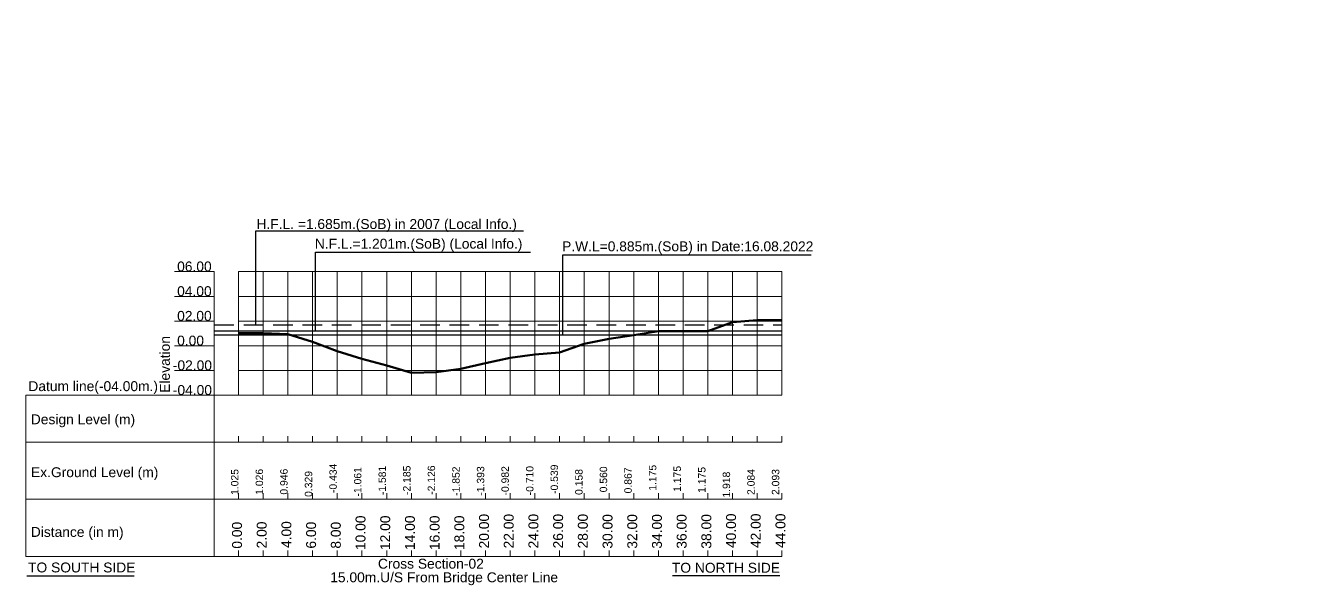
# Model space of a CAD drawing. Header units: millimetres. Extents: x -116975602006 to 5543032, y -156721783972 to 203313.
# Drawn here: x -45568 to 58668, y -47599 to -2324 of the extents above; entities that cross this region are included whole.
import ezdxf

# ---------------------------------------------------------------- set-up
doc = ezdxf.new("R2010")
doc.units = ezdxf.units.MM
doc.header["$LTSCALE"] = 250
for name, pattern in [('DASHED', [19.05, 12.7, -6.35]), ('DASHED2', [0.375, 0.25, -0.125]), ('HIDDEN2', [0.1875, 0.125, -0.0625])]:
    doc.linetypes.add(name, pattern=pattern)
for name, color, linetype, lineweight in [('Bed Level', 7, 'Continuous', 18), ('Offset', 252, 'Continuous', 20), ('Profail', 5, 'Continuous', 18), ('RL', 7, 'Continuous', 18), ('Water Line', 4, 'DASHED', 18)]:
    doc.layers.add(name, color=color, linetype=linetype, lineweight=lineweight)
for name, color, linetype in [('GRID', 253, 'Continuous'), ('OTHER', 7, 'Continuous'), ('Pile', 11, 'Continuous'), ('Text', 7, 'Continuous')]:
    doc.layers.add(name, color=color, linetype=linetype)
doc.styles.add('ROMANS', font='arial.ttf', dxfattribs={"height": 200})
doc.styles.get("Standard").update_dxf_attribs({"font": 'times.ttf'})
doc.styles.add('text', font='arial.ttf')
doc.dimstyles.get("Standard").update_dxf_attribs({"dimtxt": 500, "dimasz": 700, "dimexe": 80, "dimexo": 70, "dimgap": 30, "dimtad": 1, "dimdec": 0, "dimlfac": -1, "dimzin": 0, "dimdsep": 46, "dimtxsty": 'Standard', "dimcen": 400, "dimadec": 0, "dimazin": 0, "dimtfac": 1, "dimtdec": 0, "dimtix": 1, "dimtofl": 0, "dimtmove": 0, "dimatfit": 3, "dimfxl": 1, "dimtolj": 1, "dimtzin": 0, "dimarcsym": 0})

msp = doc.modelspace()

# ---------------------------------------------------------------- hatches: boundary and pattern name
at = {"layer": 'Pile', "linetype": 'DASHED'}
h = msp.add_hatch(dxfattribs=at)
h.set_pattern_fill('AR-CONC', color=256, scale=15, style=0)
h.set_pattern_definition([(130, (52800.2, -6314), (-2732.8, -239.1), [285.75, -3143.25]), (185, (52800.2, -6314), (528.6, 2865.8), [228.6, -2514.6]), (79.55, (52572.4, -6333.8), (-2204.1, 2626.75), [242.85, -2671.35]), (133.816, (52800, -5552), (-4066.2, -630.6), [428.6, -4714.9]), (83.364, (52461.3, -5604.5), (-3561, 3711.4), [364.3, -4007]), (188.816, (52800, -5552), (-3561, 3711.4), [342.9, -3771.9]), (159, (52419.2, -5742.4), (-2274.2, -1534), [285.75, -3143.25]), (214, (52419.2, -5742.4), (-927, 2762.8), [228.6, -2514.6]), (108.55, (52229.6, -5870.2), (-3201.2, 1228.8), [242.85, -2671.35]), (142.5, (52800.2, -6313.9), (-46.33, 1268.33), [0, -2484.12, 0, -2552.7, 0, -2524.12]), (172.5, (52800.2, -6313.9), (-1002.3, 1502.7), [0, -1455.42, 0, -2426.97, 0, -962.03]), (212.5, (53649.8, -6313.9), (-2033.86, -85.93), [0, -952.5, 0, -2971.8, 0, -3943.35]), (222.5, (54030.8, -6314), (-2221.94, 381.4), [0, -1238.25, 0, -1973.58, 0, -2800.35])])
h.paths.add_polyline_path([(58318.2, -2324.3), (58318.2, -2399.3), (58668.2, -2399.3), (58668.2, -2324.3)])

# ---------------------------------------------------------------- linework, layer by layer
at = {"layer": 'Bed Level', "color": 7, "lineweight": 0}
for p, q in [((-33514.4, -22223.6), (-30303.4, -22223.6)), ((-33514.4, -24223.6), (-30303.4, -24223.6)), ((-33514.4, -26223.6), (-30303.4, -26223.6)), ((-33514.4, -28223.6), (-30303.4, -28223.6)), ((-33514.4, -30223.6), (-30303.4, -30223.6)), ((-33514.4, -32223.6), (-30303.4, -32223.6)), ((-45567.6, -45277), (13652.4, -45277))]:
    msp.add_line(p, q, dxfattribs=at)
at = {"layer": 'GRID', "color": 0, "lineweight": 13}
for p, q in [((-30303.4, -22223.6), (-30303.4, -45277)), ((-28347.6, -22223.6), (15652.4, -22223.6)), ((-28347.6, -24223.6), (15652.4, -24223.6)), ((-28347.6, -26223.6), (15652.4, -26223.6)), ((-28347.6, -30223.6), (15652.4, -30223.6)), ((-45567.6, -32223.6), (15652.4, -32223.6)), ((-45567.6, -32223.6), (15652.4, -32223.6)), ((-45567.6, -32223.6), (-45567.6, -45277)), ((-30303.4, -32223.6), (15652.4, -32223.6)), ((-30303.4, -32223.6), (15652.4, -32223.6)), ((-45567.6, -36032.7), (15652.4, -36032.7)), ((-45567.6, -40629.8), (15652.4, -40629.8)), ((-45567.6, -40629.8), (15652.4, -40629.8)), ((-45567.6, -45277), (15652.4, -45277))]:
    msp.add_line(p, q, dxfattribs=at)
at = {"layer": 'GRID', "color": 240, "lineweight": 13, "true_color": 0xed1f24}
msp.add_line((-28347.6, -28223.6), (15652.4, -28223.6), dxfattribs=at)
at = {"layer": 'Offset', "color": 0, "lineweight": 0}
for p, q in [((-28347.6, -32223.6), (-28347.6, -22223.6)), ((-26347.6, -32223.6), (-26347.6, -22223.6)), ((-24347.6, -32223.6), (-24347.6, -22223.6)), ((-22347.6, -32223.6), (-22347.6, -22223.6)), ((-20347.6, -32223.6), (-20347.6, -22223.6)), ((-18347.6, -32223.6), (-18347.6, -22223.6)), ((-16347.6, -32223.6), (-16347.6, -22223.6)), ((-14347.6, -32223.6), (-14347.6, -22223.6)), ((-12347.6, -32223.6), (-12347.6, -22223.6)), ((-10347.6, -32223.6), (-10347.6, -22223.6)), ((-8347.6, -32223.6), (-8347.6, -22223.6)), ((-6347.6, -32223.6), (-6347.6, -22223.6)), ((-4347.6, -32223.6), (-4347.6, -22223.6)), ((-2347.6, -32223.6), (-2347.6, -22223.6)), ((-347.6, -32223.6), (-347.6, -22223.6)), ((1652.4, -32223.6), (1652.4, -22223.6)), ((3652.4, -32223.6), (3652.4, -22223.6)), ((5652.4, -32223.6), (5652.4, -22223.6)), ((7652.4, -32223.6), (7652.4, -22223.6)), ((9652.4, -32223.6), (9652.4, -22223.6)), ((11652.4, -32223.6), (11652.4, -22223.6)), ((13652.4, -32223.6), (13652.4, -22223.6)), ((15652.4, -32223.6), (15652.4, -22223.6)), ((-28347.6, -36032.7), (-28347.6, -35540.8)), ((-26347.6, -36032.7), (-26347.6, -35540.8)), ((-24347.6, -36032.7), (-24347.6, -35540.8)), ((-22347.6, -36032.7), (-22347.6, -35540.8)), ((-20347.6, -36032.7), (-20347.6, -35540.8)), ((-18347.6, -36032.7), (-18347.6, -35540.8)), ((-16347.6, -36032.7), (-16347.6, -35540.8)), ((-14347.6, -36032.7), (-14347.6, -35540.8)), ((-12347.6, -36032.7), (-12347.6, -35540.8)), ((-10347.6, -36032.7), (-10347.6, -35540.8)), ((-8347.6, -36032.7), (-8347.6, -35540.8)), ((-6347.6, -36032.7), (-6347.6, -35540.8)), ((-4347.6, -36032.7), (-4347.6, -35540.8)), ((-2347.6, -36032.7), (-2347.6, -35540.8)), ((-347.6, -36032.7), (-347.6, -35540.8)), ((1652.4, -36032.7), (1652.4, -35540.8)), ((3652.4, -36032.7), (3652.4, -35540.8)), ((5652.4, -36032.7), (5652.4, -35540.8)), ((7652.4, -36032.7), (7652.4, -35540.8)), ((9652.4, -36032.7), (9652.4, -35540.8)), ((11652.4, -36032.7), (11652.4, -35540.8)), ((13652.4, -36032.7), (13652.4, -35540.8)), ((15652.4, -36032.7), (15652.4, -35540.8)), ((-28347.6, -40629.8), (-28347.6, -40137.8)), ((-26347.6, -40629.8), (-26347.6, -40137.8)), ((-24347.6, -40629.8), (-24347.6, -40137.8)), ((-22347.6, -40629.8), (-22347.6, -40137.8)), ((-20347.6, -40629.8), (-20347.6, -40137.8)), ((-18347.6, -40629.8), (-18347.6, -40137.8)), ((-16347.6, -40629.8), (-16347.6, -40137.8)), ((-14347.6, -40629.8), (-14347.6, -40137.8)), ((-12347.6, -40629.8), (-12347.6, -40137.8)), ((-10347.6, -40629.8), (-10347.6, -40137.8)), ((-8347.6, -40629.8), (-8347.6, -40137.8)), ((-6347.6, -40629.8), (-6347.6, -40137.8)), ((-4347.6, -40629.8), (-4347.6, -40137.8)), ((-2347.6, -40629.8), (-2347.6, -40137.8)), ((-347.6, -40629.8), (-347.6, -40137.8)), ((1652.4, -40629.8), (1652.4, -40137.8)), ((3652.4, -40629.8), (3652.4, -40137.8)), ((5652.4, -40629.8), (5652.4, -40137.8)), ((7652.4, -40629.8), (7652.4, -40137.8)), ((9652.4, -40629.8), (9652.4, -40137.8)), ((11652.4, -40629.8), (11652.4, -40137.8)), ((13652.4, -40629.8), (13652.4, -40137.8)), ((15652.4, -40629.8), (15652.4, -40137.8)), ((-28347.6, -45277), (-28347.6, -44785.1)), ((-26347.6, -45277), (-26347.6, -44785.1)), ((-24347.6, -45277), (-24347.6, -44785.1)), ((-22347.6, -45277), (-22347.6, -44785.1)), ((-20347.6, -45277), (-20347.6, -44785.1)), ((-18347.6, -45277), (-18347.6, -44785.1)), ((-16347.6, -45277), (-16347.6, -44785.1)), ((-14347.6, -45277), (-14347.6, -44785.1)), ((-12347.6, -45277), (-12347.6, -44785.1)), ((-10347.6, -45277), (-10347.6, -44785.1)), ((-8347.6, -45277), (-8347.6, -44785.1)), ((-6347.6, -45277), (-6347.6, -44785.1)), ((-4347.6, -45277), (-4347.6, -44785.1)), ((-2347.6, -45277), (-2347.6, -44785.1)), ((-347.6, -45277), (-347.6, -44785.1)), ((1652.4, -45277), (1652.4, -44785.1)), ((3652.4, -45277), (3652.4, -44785.1)), ((5652.4, -45277), (5652.4, -44785.1)), ((7652.4, -45277), (7652.4, -44785.1)), ((9652.4, -45277), (9652.4, -44785.1)), ((11652.4, -45277), (11652.4, -44785.1)), ((13652.4, -45277), (13652.4, -44785.1)), ((15652.4, -45277), (15652.4, -44785.1))]:
    msp.add_line(p, q, dxfattribs=at)
at = {"layer": 'OTHER', "color": 234, "linetype": 'DASHED2', "lineweight": 30, "ltscale": 0.5}
msp.add_line((-30303.4, -27022.6), (15652.4, -27022.6), dxfattribs=at)
at = {"layer": 'OTHER', "color": 6, "linetype": 'DASHED2', "lineweight": 30, "ltscale": 0.5}
msp.add_line((-30303.4, -27338.6), (15652.4, -27338.6), dxfattribs=at)
at = {"layer": 'Profail', "lineweight": 50}
msp.add_lwpolyline([(-28347.6, -27198.6), (-26347.6, -27197.6), (-24347.6, -27277.6), (-22347.6, -27894.6), (-20347.6, -28657.6), (-18347.6, -29284.6), (-16347.6, -29804.6), (-14347.6, -30408.6), (-12347.6, -30349.6), (-10347.6, -30075.6), (-8347.6, -29616.6), (-6347.6, -29205.6), (-4347.6, -28933.6), (-2347.6, -28762.6), (-347.6, -28065.6), (1652.4, -27663.6), (3652.4, -27356.6), (5652.4, -27048.6), (7652.4, -27048.6), (9652.4, -27048.6), (11652.4, -26305.6), (13652.4, -26139.6), (15652.4, -26130.6)], dxfattribs=at)
at = {"layer": 'Water Line', "lineweight": 30, "ltscale": 0.5}
msp.add_line((-30303.4, -26538.6), (15652.4, -26538.6), dxfattribs=at)

# ---------------------------------------------------------------- texts
at = {"layer": 'Bed Level', "color": 7, "lineweight": 0, "style": 'text'}
for s, p in [('06.00', (-33311.6, -22202.3)), ('04.00', (-33311.6, -24202.3)), ('02.00', (-33311.6, -26202.3)), ('0.00', (-33311.6, -28202.3)), ('-02.00', (-33658.6, -30202.3)), ('-04.00', (-33658.6, -32202.3))]:
    msp.add_text(s, height=800, dxfattribs=at).set_placement(p)
msp.add_text('Elevation', height=800, rotation=90, dxfattribs=at).set_placement((-33901.5, -32027.3))
at = {"layer": 'OTHER', "color": 4, "linetype": 'HIDDEN2', "lineweight": 13, "ltscale": 5, "style": 'text'}
msp.add_text('H.F.L. =1.685m.(SoB) in 2007 (Local Info.)', height=800, dxfattribs=at).set_placement((-26892.3, -18769, 1844.6))
at = {"layer": 'OTHER', "color": 234, "lineweight": 30, "ltscale": 5, "style": 'text'}
msp.add_text('N.F.L.=1.201m.(SoB) (Local Info.)', height=800, dxfattribs=at).set_placement((-22160.1, -20361.3, 1844.6))
at = {"layer": 'OTHER', "color": 6, "lineweight": 30, "ltscale": 5, "style": 'text'}
msp.add_text('P.W.L=0.885m.(SoB) in Date:16.08.2022', height=800, dxfattribs=at).set_placement((-2145.4, -20573.3, 1844.6))
at = {"layer": 'RL', "lineweight": 5, "style": 'text'}
for s, p in [('0.00', (-28065.1, -44640)), ('2.00', (-26065.2, -44619.6)), ('4.00', (-24065.3, -44591.8)), ('6.00', (-22065.5, -44633.5)), ('8.00', (-20065.6, -44638.4)), ('10.00', (-18065.7, -44752.7)), ('12.00', (-16065.8, -44752.7)), ('14.00', (-14065.9, -44752.7)), ('16.00', (-12066, -44752.7)), ('18.00', (-10066.1, -44752.7)), ('20.00', (-8066.2, -44619.6)), ('22.00', (-6066.3, -44619.6)), ('24.00', (-4066.4, -44619.6)), ('26.00', (-2066.5, -44619.6)), ('28.00', (-66.6, -44619.6)), ('30.00', (1933.3, -44640.8)), ('32.00', (3933.2, -44640.8)), ('34.00', (5933.1, -44640.8)), ('36.00', (7933, -44640.8)), ('38.00', (9932.9, -44640.8)), ('40.00', (11932.8, -44591.8)), ('42.00', (13932.7, -44591.8)), ('44.00', (15932.6, -44591.8))]:
    msp.add_text(s, height=800, rotation=90, dxfattribs=at).set_placement(p)
at = {"layer": 'Text', "color": 7, "lineweight": 5, "style": 'text'}
for s, p in [('Datum line(-04.00m.)', (-45357, -31887.6)), ('Design Level (m)', (-45156.8, -34573.3)), ('Ex.Ground Level (m)', (-45142.1, -38852.4)), ('Distance (in m)', (-45157.7, -43687.3)), ('TO SOUTH SIDE', (-45381.6, -46560.6, -38777.8)), ('Cross Section-02', (-17052.5, -46255.7, -38777.8)), ('TO NORTH SIDE', (6744.2, -46584.2, -38777.8)), ('15.00m.U/S From Bridge Center Line', (-20916.3, -47356, -38777.8))]:
    msp.add_text(s, height=800, rotation=359.991507, dxfattribs=at).set_placement(p)
at = {"layer": 'Text', "ltscale": 0.5, "style": 'ROMANS'}
for s, p in [('1.025', (-28347.6, -40294.1)), ('1.026', (-26357.3, -40280)), ('0.946', (-24367, -40265.7)), ('0.329', (-22375.8, -40450.5)), ('-0.434', (-20387.4, -40137.8)), ('-1.061', (-18395.2, -40422.1)), ('-1.581', (-16405.9, -40308.4)), ('-2.185', (-14416.6, -40294.1)), ('-2.126', (-12426.3, -40280)), ('-1.852', (-10436.1, -40365.2)), ('-1.393', (-8445.8, -40350.9)), ('-0.982', (-6455.5, -40336.8)), ('-0.710', (-4465.2, -40322.6)), ('-0.539', (-2475.9, -40208.9)), ('0.158', (-485.6, -40294.1)), ('0.560', (1502.8, -40080.9)), ('0.867', (3494, -40166.2)), ('1.175', (5482.4, -39953)), ('1.175', (7473.6, -40038.2)), ('1.175', (9464.9, -40123.5)), ('1.918', (11457, -40507.4)), ('2.084', (13445.4, -40294.1)), ('2.093', (15436.5, -40294.1))]:
    msp.add_text(s, height=600, rotation=90, dxfattribs=at).set_placement(p)

# ---------------------------------------------------------------- leaders
at = {"lineweight": 15}
for points in [[(-45477.9, -46844.6), (-36792, -46844.6)], [(15483.4, -46844.6), (6791, -46844.6)]]:
    msp.add_leader(points, dimstyle='Standard', override={"dimasz": 1, "dimgap": 0.09, "dimtad": 0}, dxfattribs=at)
at = {"layer": 'OTHER', "color": 4, "lineweight": 25}
msp.add_leader([(-26944.6, -26538.6, 1844.6), (-26944.6, -18907.8, 1844.6), (-5259.2, -18907.8, 1844.6)], dimstyle='Standard', override={"dimasz": 1, "dimgap": 0.09, "dimtad": 0}, dxfattribs=at)
at = {"layer": 'OTHER', "color": 234, "lineweight": 25, "ltscale": 5}
msp.add_leader([(-22105.1, -27022.6, 1844.6), (-22105.1, -20637.9, 1844.6), (-4715.2, -20637.9, 1844.6)], dimstyle='Standard', override={"dimasz": 1}, dxfattribs=at)
at = {"layer": 'OTHER', "color": 6, "lineweight": 25, "ltscale": 5}
msp.add_leader([(-2090.4, -27338.6, 1844.6), (-2090.4, -20849.9, 1844.6), (18031.7, -20849.9, 1844.6)], dimstyle='Standard', override={"dimasz": 1}, dxfattribs=at)

doc.saveas('drawing.dxf')
